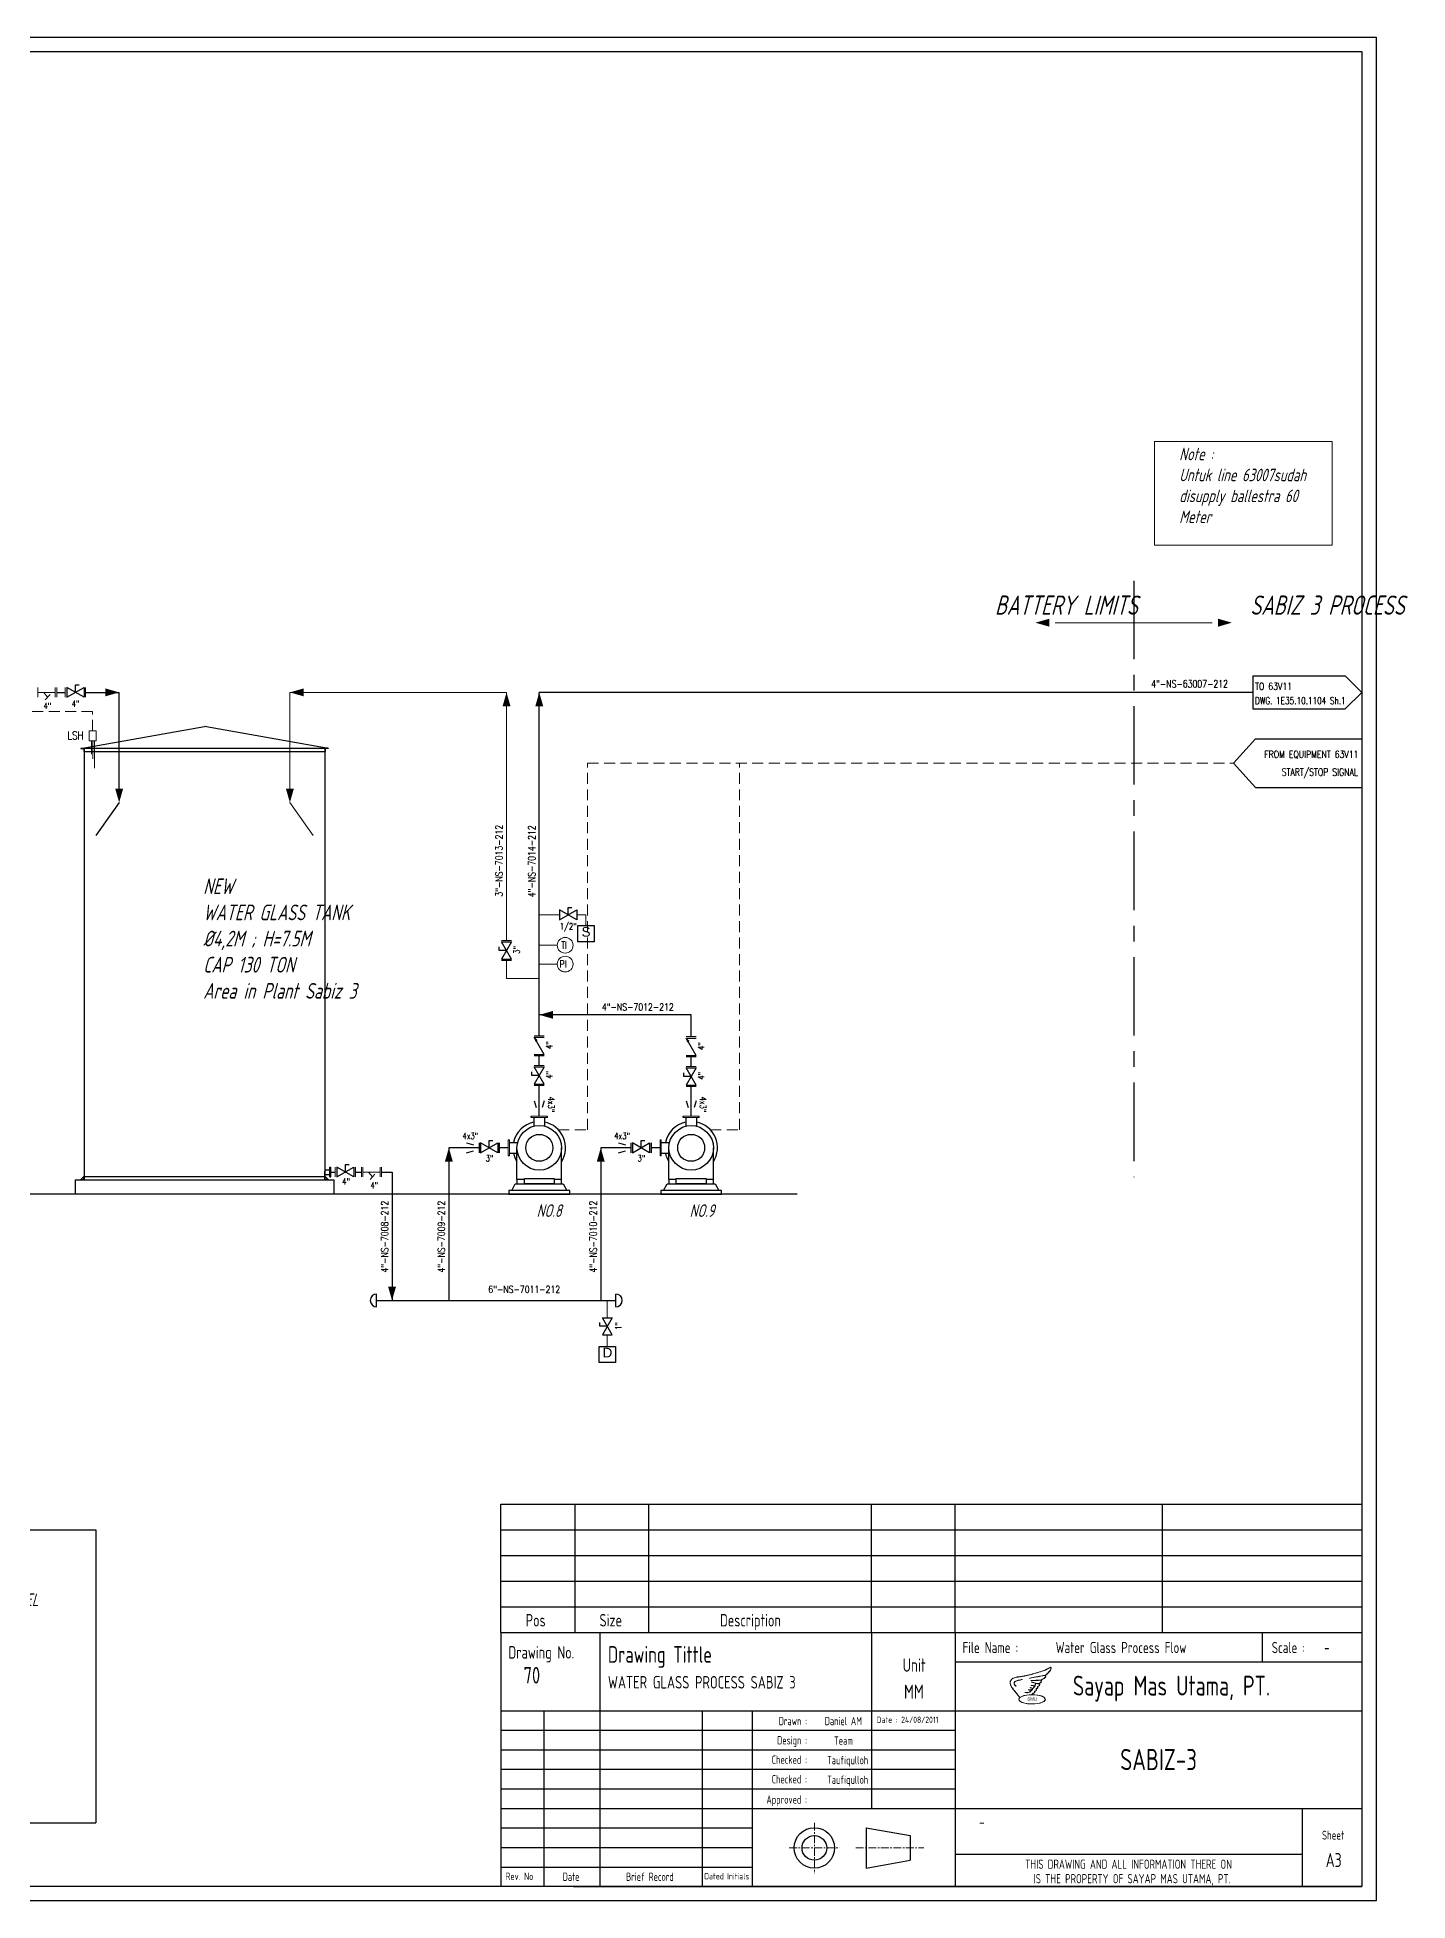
# Model space of a CAD drawing. Extents: x -29512 to 147477, y -5232 to 39709.
# Drawn here: x 139649.9 to 139868.3, y 7876.2 to 8173.2 of the extents above; entities that cross this region are included whole.
import ezdxf
from ezdxf.enums import TextEntityAlignment as Align

# ---------------------------------------------------------------- set-up
doc = ezdxf.new("R2010")
doc.units = 0
doc.linetypes.add('CENTER', pattern=[2, 1.25, -0.25, 0.25, -0.25])
doc.linetypes.add('HIDDEN', pattern=[0.375, 0.25, -0.125])
doc.layers.get('0').update_dxf_attribs({"linetype": 'CONTINUOUS'})
for name, color, linetype, lineweight in [('DIMENSI', 20, 'CONTINUOUS', 9), ('FITTING', 7, 'CONTINUOUS', 13), ('TAG', 140, 'CONTINUOUS', 13)]:
    doc.layers.add(name, color=color, linetype=linetype, lineweight=lineweight)
for name, color, linetype in [('DIMENSION', 3, 'CONTINUOUS'), ('P-707D', 7, 'CONTINUOUS'), ('RAHMEN025', 7, 'CONTINUOUS'), ('RAHMEN07', 5, 'CONTINUOUS'), ('RED', 1, 'CONTINUOUS'), ('S', 7, 'CONTINUOUS')]:
    doc.layers.add(name, color=color, linetype=linetype)
doc.styles.add('A3', font='arial.ttf', dxfattribs={"height": 0.3})
doc.styles.add('ISOCP', font='isocp.shx', dxfattribs={"width": 0.8, "height": 2})
doc.styles.add('Romans100', font='romans.shx', dxfattribs={"width": 0.8, "height": 200})
doc.styles.add('S', font='ITALIC', dxfattribs={"height": 6})
doc.styles.add('S25', font='SIMPLEX', dxfattribs={"width": 0.8, "height": 0.25})
doc.styles.add('S3', font='SIMPLEX', dxfattribs={"width": 0.9, "height": 0.3})
doc.styles.add('S35S', font='SIMPLEX', dxfattribs={"width": 0.5, "height": 0.35})
doc.styles.get("Standard").update_dxf_attribs({"font": 'isocp.shx'})
doc.styles.add('STYLE4', font='isocp.shx', dxfattribs={"width": 0.8, "oblique": 15, "height": 2})

# ---------------------------------------------------------------- blocks, each defined once
blk = doc.blocks.new('LOSAN', base_point=(47, 38))
for p, q in [((47, 38.7), (50.9, 38.7)), ((47, 37.3), (50.9, 37.3))]:
    blk.add_line(p, q)
at = {"layer": 'S'}
for tag, p, height, style, width in [('3', (47.1, 38.1), 0.35, 'S35S', 0.5), ('4', (47.1, 37.5), 0.35, 'S35S', 0.5), ('2', (47.1, 37.5), 0.3, 'S3', 0.9), ('1', (47.1, 38.1), 0.3, 'S3', 0.9)]:
    blk.add_attdef(tag, p, '', height=height, dxfattribs=dict(at, style=style, width=width))
blk = doc.blocks.new('A$C0A2C2E44')
at = {"color": 1}
for p, q in [((0.377, 0.783), (0.38, 0.778)), ((0.621, 0.816), (0.622, 0.81)), ((0.652, 0.747), (0.652, 0.741)), ((0.67, 0.594), (0.669, 0.589)), ((0.677, 0.698), (0.676, 0.692)), ((0.182, 0.563), (0.186, 0.568)), ((0.306, 0.203), (0.313, 0.206)), ((0.465, 0.367), (0.464, 0.362)), ((0.573, 0.45), (0.572, 0.444)), ((0.638, 0.518), (0.636, 0.513)), ((0.683, 0.291), (0.672, 0.288)), ((0.689, 0.298), (0.683, 0.291)), ((0.687, 0.455), (0.693, 0.454)), ((0.693, 0.454), (0.689, 0.449))]:
    blk.add_line(p, q, dxfattribs=at)
blk.add_ellipse((0.694, 0.147), major_axis=(0.415, 0), ratio=0.340845, dxfattribs=at)
for points, knots in [([(0, 0.689), (-0.001, 0.663), (0.001, 0.634), (0.019, 0.583), (0.031, 0.559), (0.066, 0.501), (0.091, 0.469), (0.116, 0.438)], [0, 0, 0, 0, 0.0794682, 0.0794682, 0.1589365, 0.1589365, 0.278945, 0.278945, 0.278945, 0.278945]), ([(0, 0.689), (0.002, 0.729), (0.027, 0.764), (0.086, 0.813), (0.123, 0.829), (0.24, 0.864), (0.313, 0.866), (0.46, 0.89), (0.534, 0.906), (0.678, 0.941), (0.748, 0.961), (0.893, 1.005), (0.971, 1.028), (1.067, 1.059), (1.092, 1.067), (1.142, 1.09), (1.165, 1.102), (1.223, 1.137), (1.255, 1.159), (1.287, 1.161), (1.297, 1.154), (1.299, 1.132), (1.296, 1.118), (1.286, 1.079), (1.274, 1.058), (1.241, 1.021), (1.223, 1.004), (1.196, 0.971), (1.184, 0.957), (1.153, 0.936), (1.139, 0.93), (1.129, 0.908), (1.129, 0.89), (1.117, 0.839), (1.09, 0.812), (1.033, 0.788), (1.009, 0.781), (0.991, 0.759), (0.993, 0.742), (0.989, 0.702), (0.981, 0.683), (0.953, 0.66), (0.933, 0.654), (0.92, 0.644), (0.921, 0.643), (0.929, 0.626), (0.936, 0.614), (0.935, 0.59), (0.93, 0.579), (0.908, 0.561), (0.887, 0.561), (0.869, 0.556), (0.869, 0.556), (0.872, 0.54), (0.877, 0.527), (0.874, 0.503), (0.867, 0.493), (0.845, 0.487), (0.833, 0.486), (0.83, 0.484), (0.83, 0.483), (0.831, 0.471), (0.832, 0.464), (0.832, 0.452), (0.831, 0.446), (0.825, 0.429), (0.818, 0.419), (0.799, 0.403), (0.786, 0.397), (0.778, 0.387), (0.782, 0.372), (0.769, 0.348), (0.757, 0.343), (0.733, 0.332), (0.723, 0.327), (0.705, 0.314), (0.697, 0.306), (0.689, 0.298)], [0, 0, 0, 0, 0.112073, 0.112073, 0.224146, 0.224146, 0.448293, 0.448293, 0.672439, 0.672439, 0.896585, 0.896585, 1.120731, 1.120731, 1.219343, 1.219343, 1.294581, 1.294581, 1.368103, 1.368103, 1.401614, 1.401614, 1.435126, 1.435126, 1.508266, 1.508266, 1.581406, 1.581406, 1.636272, 1.636272, 1.68334, 1.68334, 1.730409, 1.730409, 1.826705, 1.826705, 1.89211, 1.89211, 1.945825, 1.945825, 1.99954, 1.99954, 2.039843, 2.039843, 2.067924, 2.067924, 2.096006, 2.096006, 2.124087, 2.124087, 2.164088, 2.164088, 2.192796, 2.192796, 2.221504, 2.221504, 2.247194, 2.247194, 2.272885, 2.272885, 2.289397, 2.289397, 2.305909, 2.305909, 2.322421, 2.322421, 2.355445, 2.355445, 2.388458, 2.388458, 2.422729, 2.422729, 2.456999, 2.456999, 2.49127, 2.49127, 2.526206, 2.526206, 2.526206, 2.526206]), ([(0.182, 0.563), (0.151, 0.588), (0.128, 0.611), (0.124, 0.668), (0.132, 0.691), (0.167, 0.722), (0.194, 0.734), (0.243, 0.753), (0.267, 0.756), (0.315, 0.76), (0.337, 0.762), (0.365, 0.775), (0.371, 0.779), (0.377, 0.783)], [0, 0, 0, 0, 0.1141886, 0.1141886, 0.1970745, 0.1970745, 0.2799604, 0.2799604, 0.3628464, 0.3628464, 0.4208339, 0.4208339, 0.4419315, 0.4419315, 0.4419315, 0.4419315]), ([(0.186, 0.568), (0.157, 0.591), (0.136, 0.612), (0.129, 0.659), (0.135, 0.683), (0.164, 0.713), (0.189, 0.726), (0.239, 0.745), (0.263, 0.75), (0.311, 0.754), (0.333, 0.756), (0.364, 0.768), (0.373, 0.773), (0.38, 0.778)], [0, 0, 0, 0, 0.1070866, 0.1070866, 0.1896444, 0.1896444, 0.2722021, 0.2722021, 0.3592387, 0.3592387, 0.4157454, 0.4157454, 0.4419315, 0.4419315, 0.4419315, 0.4419315]), ([(0.464, 0.362), (0.503, 0.357), (0.544, 0.352), (0.61, 0.367), (0.635, 0.382), (0.673, 0.419), (0.689, 0.439), (0.723, 0.484), (0.742, 0.508), (0.773, 0.549), (0.788, 0.565), (0.8, 0.601), (0.802, 0.614), (0.806, 0.634), (0.809, 0.64), (0.809, 0.65)], [0, 0, 0, 0, 0.1171299, 0.1171299, 0.1949164, 0.1949164, 0.2727028, 0.2727028, 0.3630052, 0.3630052, 0.4278676, 0.4278676, 0.4667028, 0.4667028, 0.4898522, 0.4898522, 0.4898522, 0.4898522]), ([(0.465, 0.367), (0.492, 0.364), (0.544, 0.358), (0.612, 0.371), (0.663, 0.415), (0.708, 0.474), (0.753, 0.532), (0.783, 0.572), (0.79, 0.588), (0.793, 0.602), (0.797, 0.617), (0.8, 0.636), (0.804, 0.648), (0.803, 0.655), (0.802, 0.657)], [0, 0, 0, 0, 0.0801736, 0.1601008, 0.1950859, 0.2806082, 0.3822921, 0.413522, 0.4309294, 0.4353954, 0.4549654, 0.4778773, 0.4910855, 0.4962277, 0.4962277, 0.4962277, 0.4962277]), ([(0.621, 0.816), (0.683, 0.831), (0.745, 0.845), (0.861, 0.864), (0.914, 0.874), (1.012, 0.896), (1.06, 0.904), (1.125, 0.911)], [0, 0, 0, 0, 0.1931977, 0.1931977, 0.3512561, 0.3512561, 0.4989343, 0.4989343, 0.4989343, 0.4989343]), ([(0.622, 0.81), (0.698, 0.829), (0.772, 0.842), (0.9, 0.865), (0.949, 0.877), (1.036, 0.894), (1.075, 0.899), (1.124, 0.905)], [0, 0, 0, 0, 0.232997, 0.232997, 0.3855173, 0.3855173, 0.4975809, 0.4975809, 0.4975809, 0.4975809]), ([(0.652, 0.747), (0.707, 0.745), (0.762, 0.747), (0.839, 0.752), (0.86, 0.753), (0.898, 0.754), (0.914, 0.754), (0.943, 0.755), (0.957, 0.756), (0.986, 0.758)], [0, 0, 0, 0, 0.1641507, 0.1641507, 0.229477, 0.229477, 0.2780522, 0.2780522, 0.3171629, 0.3171629, 0.3171629, 0.3171629]), ([(0.652, 0.741), (0.703, 0.74), (0.755, 0.74), (0.847, 0.747), (0.888, 0.748), (0.943, 0.749), (0.957, 0.75), (0.987, 0.752)], [0, 0, 0, 0, 0.1524056, 0.1524056, 0.2775783, 0.2775783, 0.3171629, 0.3171629, 0.3171629, 0.3171629]), ([(0.676, 0.692), (0.701, 0.686), (0.725, 0.679), (0.773, 0.659), (0.8, 0.65), (0.836, 0.646), (0.847, 0.646), (0.865, 0.645), (0.873, 0.644), (0.887, 0.643), (0.893, 0.642), (0.917, 0.642)], [0, 0, 0, 0, 0.0781297, 0.0781297, 0.1562594, 0.1562594, 0.1873182, 0.1873182, 0.2105792, 0.2105792, 0.2303682, 0.2303682, 0.2303682, 0.2303682]), ([(0.677, 0.698), (0.695, 0.693), (0.728, 0.686), (0.771, 0.665), (0.822, 0.651), (0.865, 0.651), (0.895, 0.648), (0.917, 0.648)], [0, 0, 0, 0, 0.0559434, 0.0991961, 0.1433993, 0.2119753, 0.2303682, 0.2303682, 0.2303682, 0.2303682]), ([(0.116, 0.438), (0.178, 0.364), (0.237, 0.287), (0.301, 0.209), (0.303, 0.206), (0.306, 0.203)], [0, 0, 0, 0, 0.2904194, 0.2904194, 0.3019642, 0.3019642, 0.3019642, 0.3019642]), ([(1.116, 0.147), (1.116, 0.172), (1.098, 0.196), (1.011, 0.254), (0.905, 0.282), (0.664, 0.3), (0.532, 0.29), (0.338, 0.238), (0.275, 0.196), (0.271, 0.097), (0.346, 0.05), (0.576, -0.002), (0.729, -0.007), (0.984, 0.029), (1.082, 0.069), (1.113, 0.128), (1.116, 0.138), (1.116, 0.147)], [0, 0, 0, 0, 0.467517, 0.467517, 1.353854, 1.353854, 2.240192, 2.240192, 3.12653, 3.12653, 4.119349, 4.119349, 5.112169, 5.112169, 6.104989, 6.104989, 6.283185, 6.283185, 6.283185, 6.283185]), ([(0.573, 0.45), (0.601, 0.446), (0.628, 0.443), (0.666, 0.45), (0.677, 0.452), (0.687, 0.455)], [0, 0, 0, 0, 0.0850364, 0.0850364, 0.1176317, 0.1176317, 0.1176317, 0.1176317])]:
    blk.add_open_spline(points, degree=3, knots=knots, dxfattribs=at)
for points in [[(0.006, 0.689), (0.006, 0.656), (0.023, 0.592), (0.069, 0.509), (0.121, 0.442)], [(0.67, 0.594), (0.735, 0.583), (0.78, 0.569)], [(0.121, 0.442), (0.182, 0.368), (0.235, 0.301), (0.289, 0.233), (0.31, 0.207)], [(0.31, 0.207), (0.313, 0.206)], [(0.572, 0.444), (0.63, 0.439), (0.689, 0.449)], [(0.636, 0.513), (0.675, 0.502), (0.72, 0.49)], [(0.685, 0.303), (0.672, 0.288)]]:
    blk.add_spline(points, degree=3, dxfattribs=at)
at = {"color": 1, "start_tangent": (0.041652, 0.999132)}
blk.add_spline([(0.006, 0.689), (0.021, 0.738), (0.217, 0.848), (0.344, 0.865), (0.489, 0.891), (0.675, 0.935), (0.861, 0.989), (1.06, 1.051), (1.192, 1.111), (1.291, 1.147), (1.288, 1.109), (1.263, 1.056), (1.216, 1.005), (1.165, 0.951), (1.132, 0.927), (1.12, 0.878), (1.069, 0.81), (0.989, 0.764), (0.985, 0.717), (0.947, 0.665), (0.917, 0.647), (0.928, 0.612), (0.914, 0.574), (0.865, 0.558), (0.87, 0.52), (0.858, 0.497), (0.825, 0.488), (0.825, 0.469), (0.821, 0.436), (0.795, 0.408), (0.776, 0.394), (0.772, 0.366), (0.732, 0.338), (0.685, 0.303)], degree=3, dxfattribs=at)
at = {"color": 1}
for points in [[(0.638, 0.518), (0.666, 0.511), (0.694, 0.503), (0.722, 0.495)], [(0.669, 0.589), (0.707, 0.584), (0.742, 0.576), (0.778, 0.563)]]:
    blk.add_open_spline(points, degree=3, dxfattribs=at)
at = {"color": 1, "insert": (0.7, 0.155), "char_height": 0.1, "width": 1.8, "attachment_point": 5}
blk.add_mtext('\\fArial|b0|i0|c0|p34;SMU', dxfattribs=at)
blk = doc.blocks.new('A$C2CDC6E2D')
at = {"layer": 'DIMENSI', "xscale": 9, "yscale": 9, "zscale": 9}
blk.add_blockref('A$C0A2C2E44', (0, 0), dxfattribs=at)
blk = doc.blocks.new('PRESA', base_point=(1.75, 0.1))
for p, q in [((1.5, 0.1), (1.5, 0.6)), ((1.5, 0.6), (2, 0.6)), ((2, 0.6), (2, 0.1)), ((2, 0.1), (1.5, 0.1))]:
    blk.add_line(p, q)
at = {"style": 'S', "width": 1.2}
blk.add_attdef('1', text='', height=0.3, dxfattribs=at).set_placement((1.75, 0.2), align=Align.CENTER)
blk = doc.blocks.new('FRECC2', base_point=(19.5, 44))
at = {"layer": 'RED'}
blk.add_solid([(19.5, 44), (19.85, 44.1), (19.85, 43.9)], dxfattribs=at)

msp = doc.modelspace()

# ---------------------------------------------------------------- linework, layer by layer
for p, q in [((139654.5987, 8069.5768), (139654.5987, 8068.0032)), ((139657.3525, 8068.0032), (139654.5987, 8069.5768)), ((139654.5987, 8068.0032), (139657.3525, 8069.5768)), ((139655.9756, 8069.9703), (139656.5657, 8069.9703)), ((139655.9756, 8068.79), (139655.9756, 8069.9703)), ((139657.3525, 8069.5768), (139657.3525, 8068.0032)), ((139843.6359, 8071.4384), (139843.6359, 8066.1417)), ((139858.3908, 8071.4384), (139861.0391, 8068.79)), ((139861.0391, 8068.79), (139858.3908, 8066.1417)), ((139733.1472, 8034.1059), (139733.1472, 8032.5322)), ((139735.9011, 8032.5322), (139733.1472, 8034.1059)), ((139733.1472, 8032.5322), (139735.9011, 8034.1059)), ((139734.5241, 8034.4993), (139735.1143, 8034.4993)), ((139734.5241, 8033.319), (139734.5241, 8034.4993)), ((139735.9011, 8034.1059), (139735.9011, 8032.5322)), ((139723.5193, 8027.6495), (139723.5193, 8028.2396)), ((139723.9127, 8029.0264), (139725.4863, 8029.0264)), ((139725.4863, 8029.0264), (139723.9127, 8026.2726)), ((139725.4863, 8026.2726), (139723.9127, 8029.0264)), ((139724.6995, 8027.6495), (139723.5193, 8027.6495)), ((139723.9127, 8026.2726), (139725.4863, 8026.2726)), ((139728.7348, 8007.7214), (139728.7348, 8008.3115)), ((139729.915, 8007.7214), (139728.7348, 8007.7214)), ((139729.1282, 8009.0983), (139730.7018, 8009.0983)), ((139730.7018, 8009.0983), (139729.1282, 8006.3444)), ((139730.7018, 8006.3444), (139729.1282, 8009.0983)), ((139752.9485, 8007.5782), (139752.9485, 8008.1683)), ((139754.1287, 8007.5782), (139752.9485, 8007.5782)), ((139753.3419, 8008.9551), (139754.9155, 8008.9551)), ((139754.9155, 8008.9551), (139753.3419, 8006.2013)), ((139754.9155, 8006.2013), (139753.3419, 8008.9551)), ((139729.1282, 8006.3444), (139730.7018, 8006.3444)), ((139753.3419, 8006.2013), (139754.9155, 8006.2013)), ((139720.5448, 7996.9846), (139720.5448, 7995.411)), ((139723.2986, 7995.411), (139720.5448, 7996.9846)), ((139720.5448, 7995.411), (139723.2986, 7996.9846)), ((139721.9217, 7997.378), (139722.5118, 7997.378)), ((139721.9217, 7996.1978), (139721.9217, 7997.378)), ((139723.2986, 7996.9846), (139723.2986, 7995.411)), ((139744.7585, 7996.9846), (139744.7585, 7995.411)), ((139747.5123, 7995.411), (139744.7585, 7996.9846)), ((139744.7585, 7995.411), (139747.5123, 7996.9846)), ((139746.1354, 7997.378), (139746.7255, 7997.378)), ((139746.1354, 7996.1978), (139746.1354, 7997.378)), ((139747.5123, 7996.9846), (139747.5123, 7995.411)), ((139697.6282, 7993.1264), (139697.6282, 7991.5528)), ((139700.382, 7991.5528), (139697.6282, 7993.1264)), ((139697.6282, 7991.5528), (139700.382, 7993.1264)), ((139699.0051, 7993.5198), (139699.5952, 7993.5198)), ((139699.0051, 7992.3396), (139699.0051, 7993.5198)), ((139700.382, 7993.1264), (139700.382, 7991.5528)), ((139739.9781, 7969.1285), (139741.5517, 7969.1285)), ((139741.5517, 7969.1285), (139739.9781, 7966.3747)), ((139741.5517, 7966.3747), (139739.9781, 7969.1285)), ((139739.5847, 7967.7516), (139739.5847, 7968.3417)), ((139740.7649, 7967.7516), (139739.5847, 7967.7516)), ((139739.9781, 7966.3747), (139741.5517, 7966.3747))]:
    msp.add_line(p, q)
at = {"lineweight": 15}
for p, q in [((139650.0148, 8068.7898), (139652.7686, 8068.7903)), ((139650.9278, 8068.79), (139651.5496, 8068.0113)), ((139651.9308, 8068.4363), (139651.1683, 8067.5862)), ((139701.8014, 7992.3393), (139704.5552, 7992.3399)), ((139702.7144, 7992.3396), (139703.3362, 7991.5609)), ((139703.7174, 7991.9859), (139702.9549, 7991.1358))]:
    msp.add_line(p, q, dxfattribs=at)
at = {"color": 1, "lineweight": 5}
for p, q in [((139658.5532, 8061.0819), (139658.5532, 8058.9464)), ((139658.7732, 8061.0819), (139658.7732, 8058.2156)), ((139659.004, 8061.0819), (139659.004, 8056.7085))]:
    msp.add_line(p, q, dxfattribs=at)
at = {"lineweight": 15}
for points in [[(139650.0148, 8069.5761), (139650.0148, 8068.0025)], [(139652.7686, 8069.5761), (139652.7686, 8068.0025)], [(139701.8014, 7993.1257), (139701.8014, 7991.552)], [(139704.5552, 7993.1257), (139704.5552, 7991.552)]]:
    msp.add_lwpolyline(points, dxfattribs=at)
at = {"color": 1, "lineweight": 5}
msp.add_lwpolyline([(139658.1703, 8062.6555), (139659.2728, 8062.6555), (139659.2728, 8061.0819), (139658.1703, 8061.0819)], close=True, dxfattribs=at)
at = {"layer": 'DIMENSI', "color": 0, "linetype": 'ByBlock', "lineweight": 9}
for points in [[(139728.6274, 8001.2526), (139731.2026, 8001.2526)], [(139752.8411, 8001.2526), (139755.4163, 8001.2526)], [(139728.6274, 8001.0573), (139731.2026, 8001.0573)], [(139752.8411, 8001.0573), (139755.4163, 8001.0573)], [(139724.9626, 7994.9102), (139724.9626, 7997.4854)], [(139725.158, 7994.9102), (139725.158, 7997.4854)], [(139749.1763, 7994.9102), (139749.1763, 7997.4854)], [(139749.3717, 7994.9102), (139749.3717, 7997.4854)]]:
    msp.add_lwpolyline(points, close=True, dxfattribs=at)
at = {"layer": 'DIMENSION', "color": 6, "linetype": 'ByBlock', "lineweight": 15, "ltscale": 0.5}
for p, q in [((139652.9991, 8069.5768), (139652.9991, 8068.0032)), ((139654.3682, 8069.5768), (139654.3682, 8068.0032)), ((139657.583, 8069.5768), (139657.583, 8068.0032)), ((139723.9127, 8029.2569), (139725.4863, 8029.2569)), ((139723.9127, 8026.0421), (139725.4863, 8026.0421)), ((139729.1282, 8014.0663), (139730.7018, 8014.0663)), ((139753.3419, 8013.9232), (139754.9155, 8013.9232)), ((139729.1282, 8010.8516), (139730.7018, 8010.8516)), ((139753.3419, 8010.7084), (139754.9155, 8010.7084)), ((139729.1282, 8009.3288), (139730.7018, 8009.3288)), ((139753.3419, 8009.1856), (139754.9155, 8009.1856)), ((139729.1282, 8006.114), (139730.7018, 8006.114)), ((139753.3419, 8005.9708), (139754.9155, 8005.9708)), ((139697.3977, 7993.1264), (139697.3977, 7991.5528)), ((139700.6125, 7993.1264), (139700.6125, 7991.5528)), ((139701.5709, 7993.1264), (139701.5709, 7991.5528)), ((139704.7857, 7993.1264), (139704.7857, 7991.5528))]:
    msp.add_line(p, q, dxfattribs=at)
at = {"layer": 'DIMENSION', "color": 0, "linetype": 'ByBlock', "lineweight": 15, "ltscale": 0.5}
for p, q in [((139690.1648, 8052.318), (139690.1648, 8068.79)), ((139724.6995, 8068.79), (139690.1648, 8068.79)), ((139724.6995, 8029.2569), (139724.6995, 8068.79)), ((139690.1648, 8051.2165), (139693.8662, 8045.986)), ((139729.915, 8033.319), (139733.1472, 8033.319)), ((139735.9011, 8033.319), (139737.3589, 8033.319)), ((139737.3589, 8033.319), (139737.3589, 8031.6277)), ((139732.7892, 8028.4823), (139729.915, 8028.4823)), ((139724.6995, 8023.1619), (139724.6995, 8026.0421)), ((139732.7892, 8025.4776), (139729.915, 8025.4776)), ((139729.915, 8023.1619), (139724.6995, 8023.1619)), ((139740.7649, 7971.8726), (139740.7649, 7969.1285)), ((139740.7649, 7966.3747), (139740.7649, 7964.5597))]:
    msp.add_line(p, q, dxfattribs=at)
at = {"layer": 'DIMENSION', "color": 4, "linetype": 'HIDDEN', "lineweight": 15, "ltscale": 7}
for p, q in [((139658.7215, 8065.7563), (139601.011, 8065.7563)), ((139658.7215, 8062.6555), (139658.7215, 8065.7563)), ((139737.6253, 7999.0848), (139737.6253, 8057.5156)), ((139737.6253, 8057.5156), (139840.5661, 8057.5156)), ((139761.839, 7999.0848), (139761.839, 8057.5156)), ((139732.9524, 7999.0848), (139737.6253, 7999.0848)), ((139757.1661, 7999.0848), (139761.839, 7999.0848))]:
    msp.add_line(p, q, dxfattribs=at)
at = {"layer": 'DIMENSION', "color": 7, "lineweight": 25}
for p, q in [((139657.1105, 8059.9182), (139676.5589, 8063.3475)), ((139696.0073, 8059.9182), (139676.5589, 8063.3475)), ((139657.3927, 8059.9182), (139695.725, 8059.9182)), ((139657.3927, 8059.9182), (139657.3927, 7991.0894)), ((139695.725, 8059.9182), (139695.725, 7991.0894)), ((139695.725, 7991.4027), (139695.725, 7992.4697)), ((139696.5576, 7993.1264), (139696.6909, 7993.1264)), ((139696.5576, 7991.5528), (139696.5576, 7993.1264)), ((139696.6909, 7991.5528), (139696.6909, 7993.1264)), ((139655.9531, 7991.0894), (139655.9531, 7988.8312)), ((139655.9531, 7991.0894), (139697.1646, 7991.0894)), ((139696.5576, 7991.5528), (139696.6909, 7991.5528)), ((139697.1646, 7991.0894), (139697.1646, 7988.8312))]:
    msp.add_line(p, q, dxfattribs=at)
at = {"layer": 'DIMENSION', "color": 0, "linetype": 'ByBlock', "ltscale": 0.5}
for p, q in [((139844.0556, 8061.3783), (139840.5661, 8057.5156)), ((139844.0556, 8061.3783), (139861.0391, 8061.3783)), ((139840.5661, 8057.5156), (139844.0556, 8053.6529)), ((139844.0556, 8053.6529), (139861.0391, 8053.6529)), ((139731.2026, 8001.0573), (139731.2026, 8001.2526)), ((139755.4163, 8001.0573), (139755.4163, 8001.2526)), ((139703.9936, 7970.8537), (139703.9936, 7972.8914)), ((139742.1187, 7970.8537), (139742.1187, 7972.8914)), ((139451.7099, 7935.3395), (139659.2239, 7935.3395)), ((139659.2239, 7935.3395), (139659.2239, 7888.6406)), ((139451.7099, 7888.6406), (139659.2239, 7888.6406))]:
    msp.add_line(p, q, dxfattribs=at)
at = {"layer": 'DIMENSION', "color": 6, "lineweight": 25}
for p, q in [((139656.8282, 8059.9182), (139657.3927, 8059.9182)), ((139656.8282, 8059.9182), (139656.8282, 8059.8617)), ((139656.8282, 8059.8617), (139657.3363, 8059.8617)), ((139657.3363, 8059.8617), (139657.3363, 8059.3537)), ((139657.3363, 8059.3537), (139657.3927, 8059.3537)), ((139657.3927, 8059.9182), (139657.3927, 8059.3537)), ((139657.3927, 8059.3537), (139695.725, 8059.3537)), ((139695.725, 8059.9182), (139695.725, 8059.3537)), ((139696.2896, 8059.9182), (139695.725, 8059.9182)), ((139695.7815, 8059.3537), (139695.725, 8059.3537)), ((139696.2896, 8059.8617), (139695.7815, 8059.8617)), ((139695.7815, 8059.8617), (139695.7815, 8059.3537)), ((139696.2896, 8059.9182), (139696.2896, 8059.8617)), ((139656.8282, 7991.1458), (139657.3363, 7991.6539)), ((139656.8282, 7991.1458), (139657.3363, 7991.1458)), ((139656.8282, 7991.0894), (139656.8282, 7991.1458)), ((139656.8282, 7991.0894), (139657.3927, 7991.0894)), ((139657.3363, 7991.1458), (139657.3363, 7991.6539)), ((139657.3363, 7991.6539), (139657.3927, 7991.6539)), ((139657.3927, 7991.0894), (139657.3927, 7991.6539)), ((139657.3927, 7991.6539), (139695.725, 7991.6539)), ((139695.725, 7991.0894), (139695.725, 7991.6539)), ((139695.7815, 7991.6539), (139695.725, 7991.6539)), ((139695.7815, 7991.6539), (139695.725, 7991.6539)), ((139696.2896, 7991.0894), (139695.725, 7991.0894)), ((139695.7815, 7991.1458), (139695.7815, 7991.6539)), ((139695.7815, 7991.6539), (139696.2896, 7991.1458)), ((139696.2896, 7991.1458), (139695.7815, 7991.1458)), ((139696.2896, 7991.0894), (139696.2896, 7991.1458))]:
    msp.add_line(p, q, dxfattribs=at)
at = {"layer": 'DIMENSION', "color": 6, "linetype": 'ByBlock', "ltscale": 0.5}
for p, q in [((139720.3143, 7996.9846), (139720.3143, 7995.411)), ((139723.5291, 7996.9846), (139723.5291, 7995.411)), ((139744.528, 7996.9846), (139744.528, 7995.411)), ((139747.7428, 7996.9846), (139747.7428, 7995.411))]:
    msp.add_line(p, q, dxfattribs=at)
at = {"layer": 'DIMENSION', "color": 7, "linetype": 'ByBlock', "lineweight": 25, "ltscale": 5}
for p, q in [((139695.725, 7992.7101), (139696.5576, 7992.7101)), ((139695.725, 7991.9691), (139696.5576, 7991.9691))]:
    msp.add_line(p, q, dxfattribs=at)
at = {"layer": 'DIMENSION', "color": 7, "linetype": 'ByBlock', "ltscale": 0.5}
msp.add_line((139771.0335, 7988.8312), (139512.2571, 7988.8312), dxfattribs=at)
at = {"layer": 'DIMENSION', "color": 7}
for p, q in [((139829.2412, 7935.3347), (139829.2412, 7939.4297)), ((139829.2412, 7931.2397), (139829.2412, 7935.3347)), ((139829.2412, 7927.1447), (139829.2412, 7931.2397)), ((139829.2412, 7923.0497), (139829.2412, 7927.1447)), ((139829.2412, 7918.9547), (139829.2412, 7923.0497)), ((139782.0227, 7887.8432), (139782.0227, 7881.3953)), ((139782.0227, 7887.8432), (139789.0222, 7886.585)), ((139789.0222, 7886.585), (139789.0222, 7882.6535)), ((139782.0227, 7881.3953), (139789.0222, 7882.6535))]:
    msp.add_line(p, q, dxfattribs=at)
at = {"layer": 'DIMENSION', "linetype": 'CENTER', "lineweight": 9}
for p, q in [((139773.765, 7888.6255), (139773.765, 7880.6084)), ((139769.7542, 7884.6192), (139777.7758, 7884.6192)), ((139780.3715, 7884.6192), (139791.2241, 7884.6192))]:
    msp.add_line(p, q, dxfattribs=at)
at = {"layer": 'DIMENSION', "color": 6, "linetype": 'ByBlock', "ltscale": 0.5}
msp.add_lwpolyline([(139863.2891, 7876.2005), (139443.2891, 7876.2005), (139443.2891, 8173.2005), (139863.2891, 8173.2005)], close=True, dxfattribs=at)
at = {"layer": 'DIMENSION', "color": 0, "linetype": 'ByBlock', "ltscale": 0.5}
for points in [[(139445.5391, 8170.9505), (139861.0391, 8170.9505), (139861.0391, 7878.4505), (139445.5391, 7878.4505)], [(139725.0674, 7988.8312), (139734.7626, 7988.8312), (139734.7626, 7989.3914), (139725.0674, 7989.3914)], [(139727.5483, 7991.3022), (139732.2817, 7991.3022), (139732.2817, 7990.4583), (139727.5483, 7990.4583)], [(139749.2811, 7988.8312), (139758.9763, 7988.8312), (139758.9763, 7989.3914), (139749.2811, 7989.3914)], [(139751.762, 7991.3022), (139756.4954, 7991.3022), (139756.4954, 7990.4583), (139751.762, 7990.4583)]]:
    msp.add_lwpolyline(points, close=True, dxfattribs=at)
for points in [[(139728.6274, 8001.0573), (139728.6274, 8001.2526)], [(139752.8411, 8001.0573), (139752.8411, 8001.2526)], [(139729.0679, 8001.0573), (139729.0679, 7999.6489)], [(139730.7622, 8001.0573), (139730.7622, 7999.6489)], [(139753.2816, 8001.0573), (139753.2816, 7999.6489)], [(139754.9759, 8001.0573), (139754.9759, 7999.6489)], [(139724.9626, 7997.4854), (139725.158, 7997.4854)], [(139725.158, 7997.045), (139726.4639, 7997.045)], [(139725.158, 7995.3506), (139726.4639, 7995.3506)], [(139726.3615, 7991.1382), (139726.3615, 7996.1978)], [(139733.4686, 7991.1382), (139733.4686, 7996.1978)], [(139749.1763, 7997.4854), (139749.3717, 7997.4854)], [(139749.3717, 7997.045), (139750.6776, 7997.045)], [(139749.3717, 7995.3506), (139750.6776, 7995.3506)], [(139750.5752, 7991.1382), (139750.5752, 7996.1978)], [(139757.6823, 7991.1382), (139757.6823, 7996.1978)], [(139725.158, 7994.9102), (139724.9626, 7994.9102)], [(139749.3717, 7994.9102), (139749.1763, 7994.9102)], [(139725.5231, 7989.3914), (139726.087, 7990.4583), (139733.7431, 7990.4583), (139734.307, 7989.3914)], [(139727.5483, 7991.1382), (139726.3615, 7991.1382), (139726.3615, 7990.4583), (139733.4686, 7990.4583), (139733.4686, 7991.1382), (139732.2817, 7991.1382)], [(139749.7367, 7989.3914), (139750.3007, 7990.4583), (139757.9568, 7990.4583), (139758.5207, 7989.3914)], [(139751.762, 7991.1382), (139750.5752, 7991.1382), (139750.5752, 7990.4583), (139757.6823, 7990.4583), (139757.6823, 7991.1382), (139756.4954, 7991.1382)]]:
    msp.add_lwpolyline(points, dxfattribs=at)
for points in [[(139729.0679, 8000.3018, 0.29941233), (139725.811, 7997.045)], [(139733.4686, 7993.9767, 0.52247313), (139730.7622, 8000.3018)], [(139753.2816, 8000.3018, 0.29941233), (139750.0247, 7997.045)], [(139757.6823, 7993.9767, 0.52247313), (139754.9759, 8000.3018)], [(139725.811, 7995.3506, 0.08899884), (139726.3615, 7993.9767)], [(139750.0247, 7995.3506, 0.08899884), (139750.5752, 7993.9767)]]:
    msp.add_lwpolyline(points, format="xyb", dxfattribs=at)
at = {"layer": 'DIMENSION', "color": 0, "linetype": 'ByBlock', "lineweight": 15, "ltscale": 0.5}
for centre in [(139734.0429, 8028.4823), (139734.0429, 8025.4776)]:
    msp.add_circle(centre, 1.2537, dxfattribs=at)
at = {"layer": 'DIMENSION', "color": 0, "linetype": 'ByBlock', "ltscale": 0.5}
for centre, radius in [((139729.915, 7996.1978), 3.5535), ((139729.915, 7996.1978), 2.1507), ((139754.1287, 7996.1978), 3.5535), ((139754.1287, 7996.1978), 2.1507)]:
    msp.add_circle(centre, radius, dxfattribs=at)
at = {"layer": 'DIMENSION', "color": 7}
for radius in [3.224, 1.9657]:
    msp.add_circle((139773.765, 7884.6192), radius, dxfattribs=at)
at = {"layer": 'DIMENSION', "color": 0, "linetype": 'ByBlock', "ltscale": 0.5}
for centre, start, end in [((139703.9936, 7971.8726), 90, 270), ((139742.1187, 7971.8726), 270, 90)]:
    msp.add_arc(centre, 1.0188, start, end, dxfattribs=at)
at = {"layer": 'FITTING', "color": 3, "linetype": 'CENTER', "lineweight": 30, "ltscale": 10}
msp.add_line((139824.6654, 8086.591), (139824.6654, 7991.5104), dxfattribs=at)
at = {"layer": 'FITTING', "color": 6, "linetype": 'CENTER', "ltscale": 10}
msp.add_line((139824.6654, 8079.8948), (139811.2019, 8079.8948), dxfattribs=at)
at = {"layer": 'FITTING', "color": 3, "linetype": 'CENTER', "ltscale": 10}
msp.add_line((139824.6654, 8079.8948), (139838.1288, 8079.8948), dxfattribs=at)
at = {"layer": 'FITTING', "color": 1, "linetype": 'ByBlock', "ltscale": 0.5}
msp.add_lwpolyline([(139827.9951, 8108.7971), (139856.3214, 8108.7971), (139856.3214, 8092.2296), (139827.9951, 8092.2296)], close=True, dxfattribs=at)
at = {"layer": 'P-707D', "color": 1, "lineweight": 25}
for p, q in [((139652.9991, 8068.79), (139654.3682, 8068.79)), ((139657.583, 8068.79), (139662.953, 8068.79)), ((139662.953, 8052.318), (139662.953, 8068.79)), ((139729.915, 8014.0663), (139729.915, 8068.79)), ((139843.6359, 8068.79), (139729.915, 8068.79)), ((139662.953, 8051.2165), (139659.2515, 8045.986)), ((139754.1287, 8017.3921), (139729.915, 8017.3921)), ((139754.1287, 8013.9232), (139754.1287, 8017.3921)), ((139729.915, 8009.3288), (139729.915, 8010.8516)), ((139754.1287, 8009.1856), (139754.1287, 8010.7084)), ((139729.915, 8001.2526), (139729.915, 8006.114)), ((139754.1287, 8001.2526), (139754.1287, 8005.9708)), ((139715.504, 7996.1978), (139715.504, 7971.8726)), ((139720.3143, 7996.1978), (139715.504, 7996.1978)), ((139724.9626, 7996.1978), (139723.5291, 7996.1978)), ((139739.7177, 7996.1978), (139739.7177, 7971.8726)), ((139744.528, 7996.1978), (139739.7177, 7996.1978)), ((139749.1763, 7996.1978), (139747.7428, 7996.1978)), ((139696.6909, 7992.3396), (139697.3977, 7992.3396)), ((139700.6125, 7992.3396), (139701.5709, 7992.3396)), ((139704.7857, 7992.3396), (139706.4509, 7992.3396)), ((139706.4509, 7992.3396), (139706.4509, 7971.8726)), ((139703.9936, 7971.8726), (139742.1187, 7971.8726))]:
    msp.add_line(p, q, dxfattribs=at)
at = {"layer": 'RAHMEN025', "color": 7}
for p, q in [((139845.1402, 7918.9547), (139845.1402, 7914.2811)), ((139796.2324, 7914.2811), (139861.0391, 7914.2811))]:
    msp.add_line(p, q, dxfattribs=at)
at = {"layer": 'RAHMEN07', "color": 7}
for p, q in [((139723.8014, 7939.4297), (139861.0391, 7939.4297)), ((139723.8014, 7935.3347), (139723.8014, 7939.4297)), ((139723.8014, 7939.4297), (139861.0391, 7939.4297)), ((139735.5703, 7939.4297), (139735.5703, 7935.3347)), ((139747.3393, 7939.4297), (139747.3393, 7935.3347)), ((139782.8899, 7935.3347), (139782.8899, 7939.4297)), ((139796.2324, 7935.3347), (139796.2324, 7939.4297)), ((139723.8014, 7935.3347), (139861.0391, 7935.3347)), ((139723.8014, 7931.2397), (139723.8014, 7935.3347)), ((139723.8014, 7935.3347), (139861.0391, 7935.3347)), ((139735.5703, 7935.3347), (139735.5703, 7931.2397)), ((139747.3393, 7935.3347), (139747.3393, 7931.2397)), ((139782.8899, 7931.2397), (139782.8899, 7935.3347)), ((139796.2324, 7931.2397), (139796.2324, 7935.3347)), ((139723.8014, 7931.2397), (139861.0391, 7931.2397)), ((139723.8014, 7927.1447), (139723.8014, 7931.2397)), ((139723.8014, 7931.2397), (139861.0391, 7931.2397)), ((139735.5703, 7931.2397), (139735.5703, 7927.1447)), ((139747.3393, 7931.2397), (139747.3393, 7927.1447)), ((139782.8899, 7927.1447), (139782.8899, 7931.2397)), ((139796.2324, 7927.1447), (139796.2324, 7931.2397)), ((139723.8014, 7927.1447), (139861.0391, 7927.1447)), ((139723.8014, 7923.0497), (139723.8014, 7927.1447)), ((139723.8014, 7927.1447), (139861.0391, 7927.1447)), ((139735.5703, 7927.1447), (139735.5703, 7923.0497)), ((139747.3393, 7927.1447), (139747.3393, 7923.0497)), ((139782.8899, 7923.0497), (139782.8899, 7927.1447)), ((139796.2324, 7923.0497), (139796.2324, 7927.1447)), ((139723.8014, 7923.0497), (139861.0391, 7923.0497)), ((139723.8014, 7918.9547), (139723.8014, 7923.0497)), ((139723.8014, 7923.0497), (139861.0391, 7923.0497)), ((139735.5703, 7923.0497), (139735.5703, 7918.9547)), ((139747.3393, 7923.0497), (139747.3393, 7918.9547)), ((139782.8899, 7918.9547), (139782.8899, 7923.0497)), ((139796.2324, 7918.9547), (139796.2324, 7923.0497)), ((139723.8014, 7918.9547), (139861.0391, 7918.9547)), ((139723.8014, 7918.9547), (139723.8014, 7878.4505)), ((139739.5714, 7918.9547), (139739.5714, 7878.4505)), ((139782.8899, 7918.9547), (139782.8899, 7890.9133)), ((139796.2324, 7918.9547), (139796.2324, 7878.4505)), ((139723.8014, 7906.4919), (139861.0391, 7906.4919)), ((139730.6458, 7906.4919), (139730.6458, 7878.4505)), ((139755.8586, 7906.4919), (139755.8586, 7878.4505)), ((139763.8291, 7906.4919), (139763.8291, 7878.4505)), ((139723.8014, 7903.3762), (139796.2324, 7903.3762)), ((139723.8014, 7900.2605), (139796.2324, 7900.2605)), ((139723.8014, 7897.1448), (139796.2324, 7897.1448)), ((139723.8014, 7894.029), (139796.2324, 7894.029)), ((139723.8014, 7890.9133), (139861.0391, 7890.9133)), ((139851.5087, 7890.9133), (139851.5087, 7878.4505)), ((139723.8014, 7887.7976), (139763.8291, 7887.7976)), ((139723.8014, 7884.6819), (139763.8291, 7884.6819)), ((139796.2324, 7883.6335), (139851.5087, 7883.6335)), ((139723.8014, 7881.5662), (139763.8291, 7881.5662)), ((139735.3636, 7878.4505), (139861.0391, 7878.4505))]:
    msp.add_line(p, q, dxfattribs=at)
at = {"layer": 'RED', "color": 6}
msp.add_solid([(139808.9989, 8079.8948), (139811.2019, 8080.5242), (139811.2019, 8079.2653)], dxfattribs=at)
at = {"layer": 'RED', "color": 3}
msp.add_solid([(139840.3319, 8079.8948), (139838.1288, 8080.5242), (139838.1288, 8079.2653)], dxfattribs=at)
at = {"layer": 'RED', "color": 0}
for points in [[(139690.1648, 8068.79), (139692.3679, 8069.4195), (139692.3679, 8068.1606)], [(139724.6995, 8068.79), (139725.329, 8066.587), (139724.0701, 8066.587)], [(139690.1648, 8051.2165), (139689.5354, 8053.4195), (139690.7943, 8053.4195)]]:
    msp.add_solid(points, dxfattribs=at)
at = {"layer": 'S'}
for p, q in [((139730.7018, 8011.082), (139729.1282, 8013.8359)), ((139729.1282, 8013.8359), (139730.7018, 8013.8359)), ((139754.9155, 8010.9389), (139753.3419, 8013.6927)), ((139753.3419, 8013.6927), (139754.9155, 8013.6927)), ((139729.1282, 8011.082), (139730.7018, 8011.082)), ((139753.3419, 8010.9389), (139754.9155, 8010.9389)), ((139729.1282, 8003.7067), (139729.4429, 8002.6052)), ((139730.7018, 8003.7067), (139730.3871, 8002.6052)), ((139753.3419, 8003.7067), (139753.6566, 8002.6052)), ((139754.9155, 8003.7067), (139754.6008, 8002.6052)), ((139718.3256, 7996.9846), (139719.4271, 7996.6699)), ((139718.3256, 7995.411), (139719.4271, 7995.7257)), ((139742.5393, 7996.9846), (139743.6408, 7996.6699)), ((139742.5393, 7995.411), (139743.6408, 7995.7257))]:
    msp.add_line(p, q, dxfattribs=at)
for points in [[(139729.1282, 8013.8359), (139729.2583, 8013.1228), (139729.6839, 8013.3694)], [(139753.3419, 8013.6927), (139753.472, 8012.9796), (139753.8976, 8013.2263)]]:
    msp.add_solid(points, dxfattribs=at)

# ---------------------------------------------------------------- block references
ref = msp.add_blockref('LOSAN', (139843.6359, 8068.79), dxfattribs=dict(xscale=3.783312564781909, yscale=3.783312564752279, zscale=3.783312564752145))
ref.add_attrib('1', 'TO 63V11', (139844.0142, 8069.1684), dxfattribs={"layer": 'S', "height": 1.13499, "style": 'S3', "width": 0.8})
ref.add_attrib('2', 'DWG. 1E35.10.1104 Sh.1', (139844.0142, 8066.8984), dxfattribs={"layer": 'S', "height": 1.134994, "style": 'S3', "width": 0.75})
at = {"xscale": 6.294459770608228, "yscale": 6.294459770608228, "zscale": 6.294459770611648}
for p, rotation in [((139662.953, 8068.79), 180), ((139729.915, 8068.79), 270), ((139662.953, 8051.2165), 90), ((139715.504, 7996.1978), 270), ((139739.7177, 7996.1978), 270), ((139706.4509, 7971.8726), 90)]:
    msp.add_blockref('FRECC2', p, dxfattribs=dict(at, rotation=rotation))
at = {"lineweight": 15}
ref = msp.add_blockref('PRESA', (139737.3589, 8029.0463), dxfattribs=dict(at, xscale=5.162921723796899, yscale=5.162921723825093, zscale=5.162921723825171))
ref.add_attrib('1', 'S', dxfattribs={"height": 1.5489, "style": 'A3'}).set_placement((139737.3713, 8029.8517), align=Align.CENTER)
at = {"xscale": 6.294459770608228, "yscale": 6.294459770608228, "zscale": 6.294459770611648}
msp.add_blockref('FRECC2', (139729.915, 8017.3921), dxfattribs=at)
at = {"lineweight": 15}
ref = msp.add_blockref('PRESA', (139740.7649, 7961.9783), dxfattribs=dict(at, xscale=5.162921723793261, yscale=5.162921723822365, zscale=5.162921723825171))
ref.add_attrib('1', 'D', dxfattribs={"height": 1.5489, "style": 'A3'}).set_placement((139740.7773, 7962.7837), align=Align.CENTER)
at = {"layer": 'DIMENSION', "color": 7, "xscale": 0.5596831592556555, "yscale": 0.5596831592574745, "zscale": 0.559683159257282}
msp.add_blockref('A$C2CDC6E2D', (139804.9698, 7907.5578), dxfattribs=at)

# ---------------------------------------------------------------- texts
at = {"color": 7, "style": 'ISOCP', "width": 0.8}
msp.add_attdef('MM', (139788.054, 7908.4047), 'mm', height=2.25, dxfattribs=at)
msp.add_attdef('SABIZ-3', text='-', height=3.375, dxfattribs=at).set_placement((139828.6358, 7898.7026), align=Align.MIDDLE_CENTER)
at = {"layer": 'DIMENSION', "color": 7, "style": 'ISOCP', "width": 0.8}
for s, p in [('THIS DRAWING AND ALL INFORMATION THERE ON', (139807.3723, 7881.289)), ('IS THE PROPERTY OF SAYAP MAS UTAMA, PT.', (139808.7135, 7878.9808))]:
    msp.add_text(s, height=1.469116, dxfattribs=at).set_placement(p)
at = {"layer": 'DIMENSION', "color": 6, "char_height": 3.068549, "attachment_point": 1, "style": 'STYLE4'}
for s, insert in [('BATTERY LIMITS', (139802.5466, 8084.2302)), ('{\\C3;SABIZ 3 PROCESS}', (139843.2496, 8084.2302))]:
    msp.add_mtext(s, dxfattribs=dict(at, insert=insert))
at = {"layer": 'DIMENSION', "color": 3, "insert": (139676.35, 8039.1363), "char_height": 2.5, "attachment_point": 1, "style": 'STYLE4'}
msp.add_mtext('NEW \\PWATER GLASS TANK\\PØ4,2M ; H=7.5M\\PCAP 130 TON\\PArea in Plant Sabiz 3', dxfattribs=at)
at = {"layer": 'DIMENSION', "color": 4, "char_height": 2, "attachment_point": 1, "style": 'STYLE4'}
for s, insert in [('NO.8', (139729.4994, 7987.1887)), ('NO.9', (139753.8799, 7987.1887)), ('{\\LPUMP NO.9 SPECS:\\P}\\PTYPE                = SUNNY KING IG-7 MILD STEEL \\PØSUCTION          = 3"\\PØDISCHARGE      = 3"\\Prpm                   = 300\\P\\P{\\LComplete With  : }\\PMotor                = 10 HP\\Prpm                   = 1450\\PPulley 1 = Ø4" - 3B\\PPulley 2= Ø20" - 3B', (139601.8305, 7931.8349))]:
    msp.add_mtext(s, dxfattribs=dict(at, insert=insert))
at = {"layer": 'DIMENSION', "color": 7, "style": 'ISOCP'}
for s, insert, char_height, width, attachment_point in [('Pos', (139727.7526, 7921.8975), 1.98648, 95.522888, 1), ('Size', (139739.5215, 7921.8975), 1.98648, 95.522888, 1), ('Description', (139758.7336, 7921.8975), 1.986484, 95.522888, 1), ('Drawing No.\\P{\\H1.3333x;  70}', (139725.0004, 7916.7771), 1.986484, 95.522888, 1), ('Drawing Tittle', (139740.8565, 7916.7771), 2.648646, 127.363851, 1), ('File Name :', (139797.3896, 7917.4381), 1.765764, 84.909234, 1), ('Water Glass Process Flow', (139812.2292, 7917.4381), 1.765764, 84.909234, 1), ('Scale : ', (139846.6704, 7917.4381), 1.76576, 84.909234, 1), ('-', (139855.0107, 7917.4381), 1.7658, 84.909234, 1), ('Unit', (139787.85, 7914.8135), 2.11892, 101.891081, 1), ('WATER GLASS PROCESS SABIZ 3', (139740.8565, 7912.0212), 2, 127.363851, 1), ('Sayap Mas Utama, PT.', (139814.9859, 7912.0593), 3.15315, 151.623632, 1), ('Drawn :', (139772.6029, 7905.5013), 1.32432, 8.773792, 3), ('Daniel AM', (139781.3649, 7905.5013), 1.32432, 8.773792, 3), ('{\\A1;Date : 24/08/2011}', (139783.6925, 7905.5391), 1, 63.681926, 1), ('Design :', (139772.6029, 7902.4296), 1.32432, 8.773792, 3), ('Team', (139779.91, 7902.3856), 1.32432, 8.773792, 3), ('Checked :', (139772.6029, 7899.3449), 1.32432, 8.773792, 3), ('Taufiqulloh', (139782.3527, 7899.2699), 1.324323, 8.773792, 3), ('Checked :', (139772.6029, 7896.2292), 1.32432, 8.773792, 3), ('Taufiqulloh', (139782.3527, 7896.1542), 1.324323, 8.773792, 3), ('Approved :', (139772.6029, 7892.9901), 1.32432, 8.773792, 3), ('Sheet', (139854.6796, 7887.3572), 1.41261, 67.927387, 1), ('A3', (139855.2756, 7883.7894), 2.20721, 106.136543, 1), ('Rev. No', (139724.5477, 7880.688), 1.2, 63.681926, 1), ('Date', (139733.6534, 7880.688), 1.32432, 63.681926, 1), ('Brief Record', (139743.7619, 7880.688), 1.324323, 63.681926, 1), ('Dated', (139756.2095, 7880.6166), 1, 51.964451, 1), ('Initials', (139759.8591, 7880.595), 1, 51.964451, 1)]:
    msp.add_mtext(s, dxfattribs=dict(at, insert=insert, char_height=char_height, width=width, attachment_point=attachment_point))
at = {"layer": 'DIMENSION', "color": 7, "style": 'ISOCP', "width": 0.8}
msp.add_attdef('-', (139800.0214, 7887.8197), '-', height=1.8364, dxfattribs=at)
at = {"layer": 'FITTING', "linetype": 'ByBlock', "ltscale": 0.5, "insert": (139831.9217, 8107.7745), "char_height": 2, "width": 21.930992, "attachment_point": 1, "style": 'STYLE4'}
msp.add_mtext('Note :\\PUntuk line 63007sudah disupply ballestra 60 Meter', dxfattribs=at)
at = {"layer": 'S', "lineweight": 15, "style": 'S25', "width": 0.8}
for s, height, p in [('4"-NS-63007-212', 1.129135, (139839.6908, 8069.5865)), ('TI', 1.12913, (139734.3305, 8027.9365)), ('PI', 1.12913, (139734.2801, 8024.9318)), ('6"-NS-7011-212', 1.129135, (139733.2473, 7973.0891))]:
    msp.add_text(s, height=height, dxfattribs=at).set_placement(p, align=Align.RIGHT)
at = {"layer": 'S', "style": 'S25', "width": 0.8}
for s, height, p in [('4"', 1, (139652.127, 8066.1438)), ('4"', 1, (139656.624, 8066.4916)), ('FROM EQUIPMENT 63V11 ', 1.129135, (139861.1182, 8058.3683)), ('START/STOP SIGNAL', 1.129135, (139860.4183, 8055.51)), ('1/2"', 1, (139735.8702, 8031.0206)), ('4"-NS-7012-212', 1.129135, (139751.352, 8018.0599)), ('4x3"', 1, (139720.1671, 7997.6051)), ('4x3"', 1, (139744.3808, 7997.6051)), ('3"', 1, (139722.6029, 7994.0339)), ('3"', 1, (139746.8166, 7994.0339)), ('4"', 1, (139699.7378, 7990.348)), ('4"', 1, (139704.239, 7989.7421))]:
    msp.add_text(s, height=height, dxfattribs=at).set_placement(p, align=Align.RIGHT)
at = {"layer": 'S', "lineweight": 15, "style": 'S25', "width": 0.8}
for s, p in [('3"-NS-7013-212', (139724.0749, 8047.679)), ('4"-NS-7014-212', (139729.2904, 8047.5949)), ('4"-NS-7008-212', (139705.8263, 7987.7628)), ('4"-NS-7009-212', (139714.8794, 7987.7628)), ('4"-NS-7010-212', (139739.0771, 7987.7628))]:
    msp.add_text(s, height=1.129135, rotation=90, dxfattribs=at).set_placement(p, align=Align.RIGHT)
at = {"layer": 'S', "style": 'S25', "width": 0.8}
for s, rotation, p in [('3"', 90, (139726.7969, 8028.3577)), ('4"', 90, (139732.0124, 8013.1672)), ('4"', 90, (139756.2261, 8013.024)), ('4"', 90, (139732.0124, 8008.4296)), ('4"', 90, (139756.2261, 8008.2864)), ('4x3"', 270, (139731.3223, 8001.8652)), ('4x3"', 270, (139755.536, 8001.8652)), ('1"', 90, (139743.0206, 7968.4088))]:
    msp.add_text(s, height=1, rotation=rotation, dxfattribs=at).set_placement(p, align=Align.RIGHT)
at = {"layer": 'TAG', "lineweight": 5, "insert": (139655.9944, 8061.9323), "char_height": 1.27512, "width": 3.63475, "attachment_point": 5, "style": 'Romans100'}
msp.add_mtext('LSH', dxfattribs=at)

doc.saveas('drawing.dxf')
